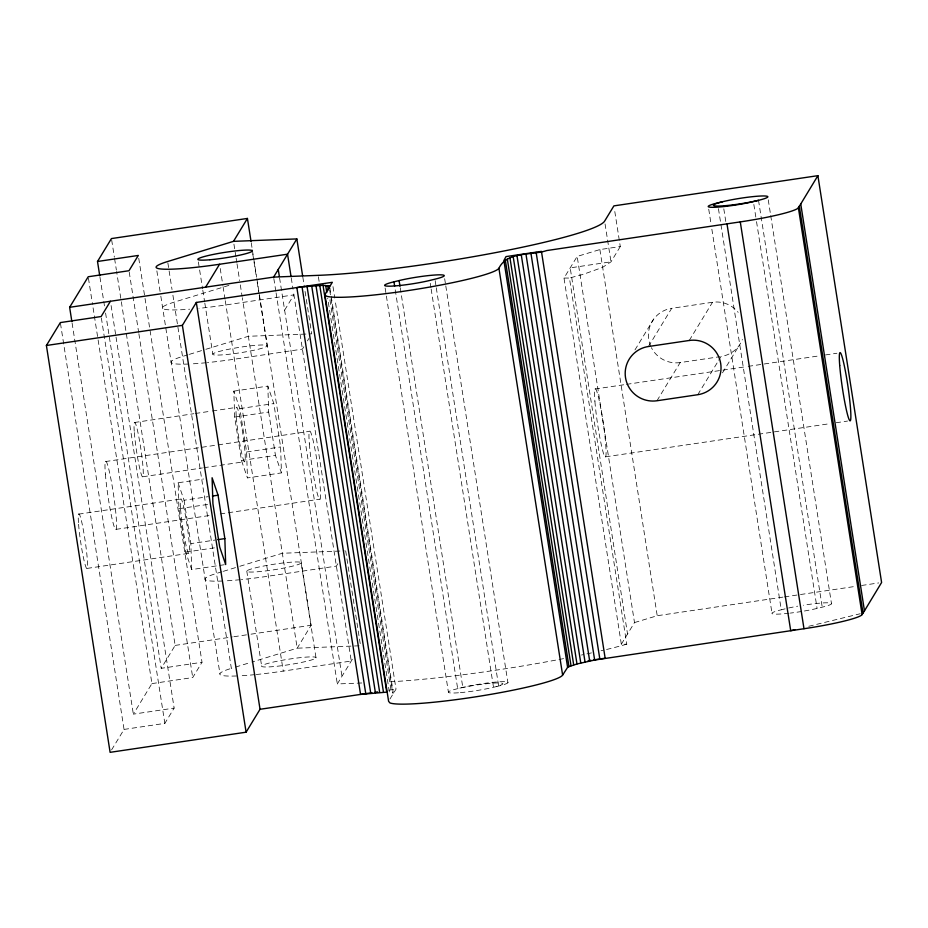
<?xml version="1.0" encoding="UTF-8"?>
<svg xmlns="http://www.w3.org/2000/svg" width="928" height="928" viewBox="0 0 928 928"><rect width="100%" height="100%" fill="white"/><g stroke="black" fill="none" stroke-linecap="round" stroke-linejoin="round"><path stroke-width="0.7" stroke-dasharray="4.64 3.48" d="M389.957 699.016L396.024 689.144L335.008 299.5M284.629 310.149L293.921 294.872L225.922 304.941A68.974 6.856 -8.9 0 1 198.928 308.351M303.839 346.77L302.412 349.125L234.424 359.194A68.974 6.856 -8.9 0 1 207.42 362.593M307.412 340.901L308.85 338.546M111.58 749.917L124.05 729.42L60.343 322.584M116.035 337.084L174.139 708.099L133.342 714.142L151.925 683.6L92.255 302.54M145.035 298.422L202.014 662.279L161.217 668.322L175.148 645.412L116.603 271.521M124.05 729.42L164.848 723.376L174.139 708.099M151.925 683.6L192.722 677.556L202.014 662.279M337.815 563.748L336.388 566.103L268.401 576.172A68.974 6.856 -8.9 0 1 241.396 579.582M256.847 278.609L311.135 625.275L297.204 648.185L251.929 662.058M563.992 278.064L569.432 278.052L626.771 644.206L621.331 644.218L563.992 278.064L577.17 256.418L599.882 249.574L620.287 246.558L614.348 208.672M361.758 682.985L337.316 683.948L352.686 658.683M620.287 246.558L610.995 261.835L602.55 267.392L583.55 274.236L569.432 278.052M634.972 349.902L653.706 319.116M648.463 346.504L671.698 308.316L712.495 302.284A27.585 27.353 31.3 0 1 738.166 312.353M689.26 340.472L712.495 302.284M656.966 400.757L680.189 362.57L719.583 356.735M697.763 394.713L717.994 361.456M718.736 360.226L720.986 356.526A27.585 27.353 31.3 0 0 742.412 339.474M722.494 372.836L738.978 345.738M621.331 644.218L634.497 622.572L577.17 256.418M228.891 285.395L174.012 302.203A68.974 6.856 -8.9 0 0 189.66 309.198M187.99 354.774L182.503 356.456A68.974 6.856 -8.9 0 0 187.7 364.066M189.358 354.357L204.45 349.728M205.83 349.311L248.356 336.284L311.704 333.848L304.604 288.504M221.966 571.752L216.479 573.434A68.974 6.856 -8.9 0 0 221.676 581.056M223.346 571.335L238.438 566.706M239.807 566.289L282.332 553.262L344.242 550.884M172.91 295.197L231.35 668.357L234.088 667.522M235.468 667.104L250.56 662.476M634.497 622.572L657.221 615.728L782.988 597.11M626.771 644.206L612.654 648.022A165.532 16.437 -8.9 0 1 601.077 650.748M431.149 289.037L493.51 687.277L498.638 686.036A27.585 2.738 -8.9 0 0 501.271 681.709A27.585 2.738 -8.9 0 0 462.805 687.404L457.666 688.657L394.864 287.552M718.446 208.684L781.26 609.789L785.111 608.849M804.425 611.007A27.585 2.738 -8.9 0 0 817.092 608.408L822.231 607.167A27.585 2.738 -8.9 0 0 829.667 602.898A27.585 2.738 -8.9 0 0 803.323 605.23M808.787 626.284L860.233 613.733M388.925 690.2L396.024 689.144M233.844 391.129L267.844 386.094L273.818 403.564L280.616 446.96L281.439 472.886L247.44 477.92L241.466 460.462L234.668 417.066L233.844 391.129L239.818 408.598L246.616 451.994L247.44 477.92M134.409 422.507L193.894 413.702M195.321 413.482L210.9 411.185M212.315 410.976L236.396 407.404M239.818 408.598L273.818 403.564M234.668 417.066L268.668 412.032L267.844 386.094M105.467 461.552L216.734 445.08M218.161 444.872L309.442 431.358M595.01 389.018L625.078 384.575M626.504 384.354L746.75 366.583M748.177 366.363L819.76 355.784M825.479 354.937L836.928 353.243M246.616 451.994L280.616 446.96M241.466 460.462L275.465 455.428L281.439 472.886M142.9 476.748L202.397 467.944M203.812 467.735L244.888 461.645M224.263 564.746L191.69 569.572L185.716 552.102L178.918 508.706L178.095 482.78L203.592 478.999M78.648 514.147L180.647 499.055M178.095 482.78L184.069 500.238L208.15 496.677M178.918 508.706L208.661 504.298M116.081 529.343L210.227 515.411M220.214 513.926L320.067 499.148M605.624 456.82L830.363 423.597M836.082 422.75L847.542 421.057M191.69 569.572L190.866 543.634L214.948 540.073M185.716 552.102L215.458 547.706M87.151 568.4L189.138 553.297M175.148 645.412L232.406 636.933M233.844 636.724L249.586 634.392M251.024 634.172L311.135 625.275M256.267 674.505A68.974 6.856 -8.9 0 0 283.26 671.095L351.26 661.026L293.26 290.673M784.415 596.901L855.871 586.322M861.59 585.475L878.746 582.935M359.113 645.807L297.204 648.185L242.324 297.737M331.203 296.357L393.344 693.17L389.389 692.195L327.7 298.259M768.256 199.845L770.495 214.171M770.716 215.609L831.511 603.826M758.524 200.32L822.231 607.167M753.838 204.438L756.308 220.203M756.529 221.63L817.092 608.408M723.805 208.858L726.056 223.184M708.725 209.16L710.964 223.486M711.857 229.216L771.98 613.13M605.056 223.95L610.995 261.835L570.198 267.867L627.537 634.021M599.882 249.574L657.221 615.728M444.663 278.713L445.556 284.444M445.788 285.882L507.918 682.695M435.162 280.627L436.056 286.358M436.276 287.784L498.638 686.036M430.244 283.307L430.917 287.61M400.223 287.726L462.805 687.404M385.132 288.028L448.386 691.998M332.99 286.601L334.776 298.062M329.858 287.761L330.971 294.918M329.684 290.174L330.809 297.343M331.029 298.77L392.718 692.717M329.927 299.883L391.396 692.392M318.385 276.788L319.29 282.518M302.83 277.17L304.384 287.088M345.68 550.826L360.331 644.345M291.276 278.04L293.039 289.269M279.572 277.89L341.968 676.303M273.83 278.539L275.848 291.427M276.08 292.865L337.316 683.948M251.244 242.788L252.138 248.518M252.37 249.957L253.483 257.114M253.715 258.552L256.627 277.17M252.764 253.901L256.325 276.567M257.207 282.24L258.982 293.573M259.202 294.988L267.194 345.993A27.585 2.738 -8.9 0 1 224.785 354.682A27.585 2.738 -8.9 0 1 228.01 349.392A27.585 2.738 -8.9 0 1 267.194 345.993M301.171 562.983A27.585 2.738 -8.9 0 1 258.761 571.66A27.585 2.738 -8.9 0 1 261.986 566.37A27.585 2.738 -8.9 0 1 301.171 562.983L316.03 657.906A27.585 2.738 -8.9 0 1 273.632 666.594A27.585 2.738 -8.9 0 1 276.846 661.304A27.585 2.738 -8.9 0 1 316.03 657.906M268.668 412.032L275.465 455.428M233.926 244.157L235.909 256.778M236.13 258.181L236.791 262.392M237.011 263.796L239.644 280.627M240.306 284.884L242.092 296.31M220.214 268.47L222.848 285.302M223.068 286.706L225.04 299.338M225.26 300.742L283.26 671.095M198.372 261.963L202.594 288.875M202.814 290.29L204.589 301.623M204.81 303.05L212.802 354.055M246.778 571.033L261.638 665.956M167.864 262.926L172.028 289.582M156.867 270.895L160.602 294.744M160.822 296.148L219.913 673.531M184.069 500.238L190.866 543.634M138.748 258.309L144.803 296.983M129.236 272.148L138.655 332.317M138.875 333.744L192.722 677.556M111.673 240.004L114.364 257.195M114.585 258.634L116.383 270.083M111.093 305.567L115.814 335.646M99.969 277.24L103.565 300.162M103.785 301.6L104.458 305.892M105.583 313.049L161.217 668.322M101.361 317.968L164.848 723.376M88.438 278.191L92.023 301.113M72.094 323.06L133.342 714.142M206.109 362.732A68.974 6.856 -8.9 0 1 190.101 363.962M240.085 579.71A68.974 6.856 -8.9 0 1 224.077 580.94M788.638 608.014A27.585 2.738 -8.9 0 1 797.686 606.181M680.189 362.57A27.585 27.353 31.3 0 1 651.386 347.652M650.772 346.353A27.585 27.353 31.3 0 1 671.698 308.316M591.461 652.894A165.532 16.437 -8.9 0 1 581.45 655.029M563.574 658.625A165.532 16.437 -8.9 0 1 386.86 681.976M254.945 674.644A68.974 6.856 -8.9 0 1 238.948 675.874M236.547 675.978A68.974 6.856 -8.9 0 1 231.35 668.357M801.606 611.482A27.585 2.738 -8.9 0 1 790.343 613.095M789.009 613.246A27.585 2.738 -8.9 0 1 781.26 609.789M134.34 432.61A27.585 2.297 81.6 0 0 142.274 476.621A27.585 2.297 81.6 0 0 139.351 439.663A27.585 2.297 81.6 0 0 134.34 432.61M78.578 524.25A27.585 2.297 81.6 0 0 86.524 568.261A27.585 2.297 81.6 0 0 83.601 531.303A27.585 2.297 81.6 0 0 78.578 524.25M105.386 474.185A34.475 2.865 81.6 0 0 115.304 529.18A34.475 2.865 81.6 0 0 111.65 482.989A34.475 2.865 81.6 0 0 105.386 474.185M594.929 401.65A34.487 2.865 81.6 0 0 604.836 456.657A34.487 2.865 81.6 0 0 601.182 410.454A34.487 2.865 81.6 0 0 594.929 401.65M460.381 692.624A27.585 2.738 -8.9 0 0 502.79 683.948A27.585 2.738 -8.9 0 0 463.606 687.335A27.585 2.738 -8.9 0 0 460.381 692.624M309.36 443.978A34.475 2.865 81.6 0 0 319.278 498.974A34.475 2.865 81.6 0 0 315.624 452.794A34.475 2.865 81.6 0 0 309.36 443.978M180.577 509.159A27.585 2.297 81.6 0 0 188.512 553.158A27.585 2.297 81.6 0 0 185.588 516.2A27.585 2.297 81.6 0 0 180.577 509.159M236.327 417.507A27.585 2.297 81.6 0 0 244.261 461.518A27.585 2.297 81.6 0 0 241.338 424.56A27.585 2.297 81.6 0 0 236.327 417.507"/><path stroke-width="1.39" d="M110.42 301.264L101.129 316.541L60.343 322.584L46.4 345.494L110.107 752.33L246.094 732.192L182.387 325.357L196.318 302.447L332.317 282.309L324.904 294.524L388.612 701.359L389.98 702.948A88.288 8.77 -8.9 0 0 481.052 695.977A88.288 8.77 -8.9 0 0 562.623 675.085L567.611 667.36L568.98 666.617L576.972 663.972L594.651 660.04L803.984 628.732A55.181 5.475 -8.9 0 0 862.1 614.568L864.467 610.821L800.748 203.986L817.893 175.67L613.907 205.877L604.615 221.142A165.532 16.437 -8.9 0 1 493.58 252.996A165.532 16.437 -8.9 0 1 318.165 275.349L273.609 277.101L69.635 307.307L71.874 321.633M69.635 307.307L88.218 276.753L129.004 270.721L138.307 255.444L97.51 261.487L99.748 275.813M97.51 261.487L111.441 238.577L247.428 218.44L251.024 241.361M205.61 287.17L219.553 264.26L287.541 254.191L291.056 276.637M219.553 264.26A68.974 6.856 -8.9 0 1 167.643 261.522L233.496 241.35L247.428 218.44M273.609 277.101L296.844 238.925L233.496 241.35M562.623 675.085L498.916 268.25C507.164 251.07 531.35 255.734 546.801 250.548L740.277 221.896A55.181 5.475 -8.9 0 0 798.382 207.733L800.748 203.986M246.094 732.192L260.037 709.282L196.318 302.447M325.45 293.619L325.044 294.292M718.342 202.884L722.692 201.701A27.585 2.738 -8.9 0 1 761.157 196.005A27.585 2.738 -8.9 0 1 758.524 200.32L753.385 201.573A27.585 2.738 -8.9 0 1 714.92 207.269A27.585 2.738 -8.9 0 1 717.553 202.954L722.692 201.701M393.959 281.822L399.098 280.569A27.585 2.738 -8.9 0 1 437.564 274.874A27.585 2.738 -8.9 0 1 434.93 279.189L429.803 280.442A27.585 2.738 -8.9 0 1 391.338 286.137A27.585 2.738 -8.9 0 1 393.959 281.822L394.632 286.114M794.878 629.683L790.702 630.704L726.995 223.857M758.524 200.32L752.596 201.643A27.585 2.738 -8.9 0 1 720.058 206.016A27.585 2.738 -8.9 0 1 717.982 202.977M371.908 692.74L260.037 709.282M374.75 692.311L377.58 691.894M46.4 345.494L182.387 325.357M212.396 496.051L218.068 495.204L224.854 538.6L225.678 564.537L219.704 547.068L212.918 503.672L212.094 477.746L218.068 495.204M217.778 539.655L224.854 538.6M588.143 660.713L590.974 660.295M593.816 659.878L605.149 658.207L541.442 251.372L506.004 256.592L503.892 260.524L567.611 667.36M302.052 286.914L296.856 287.587L360.563 694.422L386.732 692.137L323.025 285.302L302.052 286.914L365.771 693.75M323.025 285.302L329.626 286.323M324.904 294.524L326.273 296.113A88.288 8.77 -8.9 0 0 417.345 289.142A88.288 8.77 -8.9 0 0 498.916 268.25M864.467 610.821L881.6 582.506L817.893 175.67M799.31 206.213L863.017 613.06M798.382 207.733L862.1 614.568M740.277 221.896L803.984 628.732M536.117 252.265L599.836 659.1M530.932 253.205L594.651 660.04M525.979 254.179L589.686 661.014M521.327 255.177L585.034 662.012M517.058 256.163L580.766 662.998M513.265 257.137L576.972 663.972M509.994 258.077L573.701 664.912M507.314 258.958L571.022 665.805M505.273 259.782L568.98 666.617M399.098 280.569L399.991 286.3M329.011 285.882L329.463 288.747M327.688 285.557L328.361 289.849M325.682 285.36L326.795 292.529M319.766 285.372L383.473 692.207M315.972 285.569L379.68 692.404M311.704 285.894L375.411 692.74M307.04 286.346L370.748 693.193M296.844 238.925L302.609 275.755M278.249 269.468L279.351 276.486M689.26 340.472L648.463 346.504A27.585 27.353 31.3 0 0 625.518 377.661A27.585 27.353 31.3 0 0 656.966 400.757L697.763 394.713A27.585 27.353 31.3 0 0 720.708 363.567A27.585 27.353 31.3 0 0 689.26 340.472M839.712 365.446A34.487 2.865 81.6 0 0 849.619 420.465A34.487 2.865 81.6 0 0 845.965 374.262A34.487 2.865 81.6 0 0 839.712 365.446M209.925 259.759A27.585 2.738 -8.9 0 0 252.323 251.07A27.585 2.738 -8.9 0 0 213.138 254.469A27.585 2.738 -8.9 0 0 209.925 259.759"/></g></svg>
